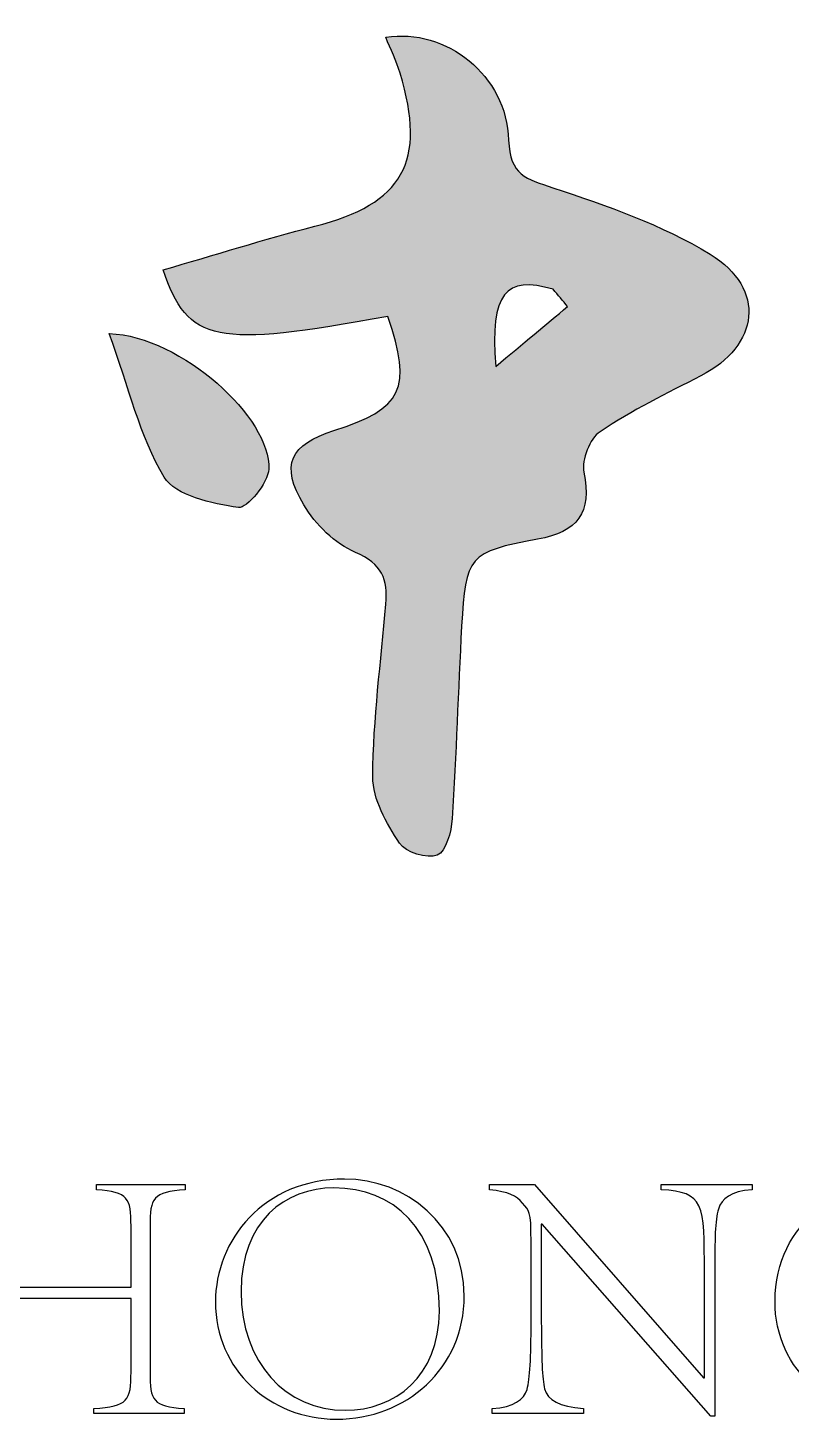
# Model space of a CAD drawing. Extents: x -191212 to 1245715665, y -234495 to 250873.
# Drawn here: x 209358 to 210097, y 197959 to 199304 of the extents above; entities that cross this region are included whole.
import ezdxf

# ---------------------------------------------------------------- set-up
doc = ezdxf.new("R2010")
doc.units = 0
doc.header["$LTSCALE"] = 500
doc.layers.get('0').update_dxf_attribs({"linetype": 'CONTINUOUS'})

# ---------------------------------------------------------------- blocks, each defined once
blk = doc.blocks.new('vdab')
h = blk.add_hatch(color=256)
edge = h.paths.add_edge_path()
edge.add_spline(control_points=[(577127.8, -397281.1), (577175.3, -397421.7), (577156.7, -397459.6), (577023.3, -397502)], knot_values=[20, 20, 20, 20, 21, 21, 21, 21], degree=3, periodic=0)
edge.add_spline(control_points=[(577023.3, -397502), (576938.4, -397529.1), (576918.7, -397568.3), (576965.1, -397645.9)], knot_values=[19, 19, 19, 19, 20, 20, 20, 20], degree=3, periodic=0)
edge.add_spline(control_points=[(576965.1, -397645.9), (576987.6, -397683.6), (577025.3, -397720.9), (577064.9, -397737.6)], knot_values=[18, 18, 18, 18, 19, 19, 19, 19], degree=3, periodic=0)
edge.add_spline(control_points=[(577064.9, -397737.6), (577116.3, -397759.4), (577128.2, -397789.8), (577123.9, -397837.8)], knot_values=[17, 17, 17, 17, 18, 18, 18, 18], degree=3, periodic=0)
edge.add_spline(control_points=[(577123.9, -397837.8), (577114.2, -397949), (577099.3, -398060.2), (577098.6, -398171.6)], knot_values=[16, 16, 16, 16, 17, 17, 17, 17], degree=3, periodic=0)
edge.add_spline(control_points=[(577098.6, -398171.6), (577098.3, -398214.8), (577125, -398261.9), (577150.2, -398300.1)], knot_values=[15, 15, 15, 15, 16, 16, 16, 16], degree=3, periodic=0)
edge.add_spline(control_points=[(577150.2, -398300.1), (577161.8, -398317.9), (577204.1, -398331.2), (577223.3, -398323.4)], knot_values=[14, 14, 14, 14, 15, 15, 15, 15], degree=3, periodic=0)
edge.add_spline(control_points=[(577223.3, -398323.4), (577240, -398316.8), (577250.5, -398278.1), (577252.1, -398252.9)], knot_values=[13, 13, 13, 13, 14, 14, 14, 14], degree=3, periodic=0)
edge.add_spline(control_points=[(577252.1, -398252.9), (577260.2, -398128.9), (577263.5, -398004.6), (577270.4, -397880.7)], knot_values=[12, 12, 12, 12, 13, 13, 13, 13], degree=3, periodic=0)
edge.add_spline(control_points=[(577270.4, -397880.7), (577278, -397745.1), (577283.6, -397736.9), (577417.5, -397712.2)], knot_values=[11, 11, 11, 11, 12, 12, 12, 12], degree=3, periodic=0)
edge.add_spline(control_points=[(577417.5, -397712.2), (577495.2, -397697.9), (577522.7, -397661.4), (577506.8, -397582.4)], knot_values=[10, 10, 10, 10, 11, 11, 11, 11], degree=3, periodic=0)
edge.add_spline(control_points=[(577506.8, -397582.4), (577502, -397558.6), (577518.4, -397517.6), (577538.3, -397504.2)], knot_values=[9, 9, 9, 9, 10, 10, 10, 10], degree=3, periodic=0)
edge.add_spline(control_points=[(577538.3, -397504.2), (577600, -397463), (577667.4, -397430.1), (577733.6, -397396.1)], knot_values=[8, 8, 8, 8, 9, 9, 9, 9], degree=3, periodic=0)
edge.add_spline(control_points=[(577733.6, -397396.1), (577846.2, -397338.2), (577860.8, -397227.8), (577751.3, -397160.9)], knot_values=[7, 7, 7, 7, 8, 8, 8, 8], degree=3, periodic=0)
edge.add_spline(control_points=[(577751.3, -397160.9), (577658.4, -397103.9), (577551.5, -397067.2), (577447.2, -397032.5)], knot_values=[6, 6, 6, 6, 7, 7, 7, 7], degree=3, periodic=0)
edge.add_spline(control_points=[(577447.2, -397032.5), (577395.4, -397015.3), (577363.5, -397008.4), (577361.4, -396940.1)], knot_values=[5, 5, 5, 5, 6, 6, 6, 6], degree=3, periodic=0)
edge.add_spline(control_points=[(577361.4, -396940.1), (577357.8, -396815.1), (577240.4, -396722.9), (577123.6, -396741.1)], knot_values=[4, 4, 4, 4, 5, 5, 5, 5], degree=3, periodic=0)
edge.add_spline(control_points=[(577123.6, -396741.1), (577133.1, -396764.5), (577144.2, -396786.8), (577151.3, -396810.4)], knot_values=[3, 3, 3, 3, 4, 4, 4, 4], degree=3, periodic=0)
edge.add_spline(control_points=[(577151.3, -396810.4), (577203.3, -396982.9), (577157.4, -397062.9), (576986.2, -397106.9)], knot_values=[2, 2, 2, 2, 3, 3, 3, 3], degree=3, periodic=0)
edge.add_spline(control_points=[(576986.2, -397106.9), (576887.9, -397132.3), (576790.8, -397162.8), (576693, -397191.1)], knot_values=[1, 1, 1, 1, 2, 2, 2, 2], degree=3, periodic=0)
edge.add_spline(control_points=[(576693, -397191.1), (576739.8, -397332.5), (576794.6, -397342.8), (577127.8, -397281.1)], knot_values=[0, 0, 0, 0, 1, 1, 1, 1], degree=3, periodic=0)
edge = h.paths.add_edge_path(flags=16)
edge.add_spline(control_points=[(577336.3, -397378), (577325.9, -397234.5), (577355.1, -397202.2), (577447.6, -397228.8)], knot_values=[1, 1, 1, 1, 2, 2, 2, 2], degree=3, periodic=0)
edge.add_spline(control_points=[(577447.6, -397228.8), (577456.9, -397239.9), (577466.2, -397251), (577475.6, -397262.1)], knot_values=[0, 0, 0, 0, 1, 1, 1, 1], degree=3, periodic=0)
edge.add_spline(control_points=[(577475.6, -397262.1), (577433.3, -397297.3), (577390.9, -397332.5), (577336.3, -397378)], knot_values=[2, 2, 2, 2, 3, 3, 3, 3], degree=3, periodic=0)
h = blk.add_hatch(color=256)
edge = h.paths.add_edge_path()
edge.add_spline(control_points=[(576694.8, -397592.1), (576716.6, -397628.5), (576787.3, -397643), (576838.4, -397650.8)], knot_values=[2, 2, 2, 2, 3, 3, 3, 3], degree=3, periodic=0)
edge.add_spline(control_points=[(576838.4, -397650.8), (576854.8, -397653.4), (576896.1, -397603.7), (576897.2, -397576.7)], knot_values=[1, 1, 1, 1, 2, 2, 2, 2], degree=3, periodic=0)
edge.add_spline(control_points=[(576897.2, -397576.7), (576901.4, -397478.1), (576729.5, -397320), (576588.6, -397314.3)], knot_values=[0, 0, 0, 0, 1, 1, 1, 1], degree=3, periodic=0)
edge.add_spline(control_points=[(576588.6, -397314.3), (576626.5, -397419.1), (576647.8, -397513.2), (576694.8, -397592.1)], knot_values=[3, 3, 3, 3, 4, 4, 4, 4], degree=3, periodic=0)
for points in [[(577123.6, -396741.1), (577240.4, -396722.9), (577357.8, -396815.1), (577361.4, -396940.1)], [(577151.3, -396810.4), (577144.2, -396786.8), (577133.1, -396764.5), (577123.6, -396741.1)], [(576986.2, -397106.9), (577157.4, -397062.9), (577203.3, -396982.9), (577151.3, -396810.4)], [(577361.4, -396940.1), (577363.5, -397008.4), (577395.4, -397015.3), (577447.2, -397032.5)], [(577447.2, -397032.5), (577551.5, -397067.2), (577658.4, -397103.9), (577751.3, -397160.9)], [(576693, -397191.1), (576790.8, -397162.8), (576887.9, -397132.3), (576986.2, -397106.9)], [(577751.3, -397160.9), (577860.8, -397227.8), (577846.2, -397338.2), (577733.6, -397396.1)], [(577127.8, -397281.1), (576794.6, -397342.8), (576739.8, -397332.5), (576693, -397191.1)], [(577447.6, -397228.8), (577355.1, -397202.2), (577325.9, -397234.5), (577336.3, -397378)], [(577475.6, -397262.1), (577466.2, -397251), (577456.9, -397239.9), (577447.6, -397228.8)], [(577336.3, -397378), (577390.9, -397332.5), (577433.3, -397297.3), (577475.6, -397262.1)], [(577023.3, -397502), (577156.7, -397459.6), (577175.3, -397421.7), (577127.8, -397281.1)], [(576588.6, -397314.3), (576729.5, -397320), (576901.4, -397478.1), (576897.2, -397576.7)], [(576694.8, -397592.1), (576647.8, -397513.2), (576626.5, -397419.1), (576588.6, -397314.3)], [(577733.6, -397396.1), (577667.4, -397430.1), (577600, -397463), (577538.3, -397504.2)], [(576965.1, -397645.9), (576918.7, -397568.3), (576938.4, -397529.1), (577023.3, -397502)], [(577538.3, -397504.2), (577518.4, -397517.6), (577502, -397558.6), (577506.8, -397582.4)], [(576897.2, -397576.7), (576896.1, -397603.7), (576854.8, -397653.4), (576838.4, -397650.8)], [(577506.8, -397582.4), (577522.7, -397661.4), (577495.2, -397697.9), (577417.5, -397712.2)], [(576838.4, -397650.8), (576787.3, -397643), (576716.6, -397628.5), (576694.8, -397592.1)], [(577064.9, -397737.6), (577025.3, -397720.9), (576987.6, -397683.6), (576965.1, -397645.9)], [(577417.5, -397712.2), (577283.6, -397736.9), (577278, -397745.1), (577270.4, -397880.7)], [(577123.9, -397837.8), (577128.2, -397789.8), (577116.3, -397759.4), (577064.9, -397737.6)], [(577098.6, -398171.6), (577099.3, -398060.2), (577114.2, -397949), (577123.9, -397837.8)], [(577270.4, -397880.7), (577263.5, -398004.6), (577260.2, -398128.9), (577252.1, -398252.9)], [(577150.2, -398300.1), (577125, -398261.9), (577098.3, -398214.8), (577098.6, -398171.6)], [(577252.1, -398252.9), (577250.5, -398278.1), (577240, -398316.8), (577223.3, -398323.4)], [(577223.3, -398323.4), (577204.1, -398331.2), (577161.8, -398317.9), (577150.2, -398300.1)], [(576564.1, -398970.4), (576564.1, -398970.4), (576564.1, -398960.5), (576564.1, -398960.5)], [(576564.1, -398960.5), (576564.1, -398960.5), (576735.4, -398960.5), (576735.4, -398960.5)], [(576735.4, -398960.5), (576735.4, -398960.5), (576735.4, -398970.4), (576735.4, -398970.4)], [(577324.1, -398970.4), (577324.1, -398970.4), (577324.1, -398960.5), (577324.1, -398960.5)], [(577324.1, -398960.5), (577324.1, -398960.5), (577411.2, -398960.5), (577411.2, -398960.5)], [(577411.2, -398960.5), (577411.2, -398960.5), (577738.2, -399334.3), (577738.2, -399334.3)], [(577656.8, -398970.4), (577656.8, -398970.4), (577656.8, -398960.5), (577656.8, -398960.5)], [(577656.8, -398960.5), (577656.8, -398960.5), (577832.4, -398960.5), (577832.4, -398960.5)], [(577832.4, -398960.5), (577832.4, -398960.5), (577832.4, -398970.4), (577832.4, -398970.4)], [(576630.6, -399041.2), (576630.6, -398986), (576625, -398975.4), (576564.1, -398970.4)], [(576735.4, -398970.4), (576673.1, -398975.4), (576667.4, -398986), (576667.4, -399041.2)], [(577023.4, -398966.9), (576929.3, -398967.6), (576843.6, -399030.6), (576843.6, -399167.2)], [(577388.5, -398996.6), (577376.5, -398982.4), (577361.7, -398974.7), (577324.1, -398970.4)], [(577740.3, -399132.5), (577740.3, -398994.5), (577739.7, -398976.1), (577656.8, -398970.4)], [(577832.4, -398970.4), (577791.3, -398974), (577773.6, -398987.4), (577767.3, -399007.9)], [(577404.8, -399071.6), (577404.8, -399008.6), (577401.3, -399012.2), (577388.5, -398996.6)], [(577767.3, -399007.9), (577760.9, -399029.9), (577760.2, -399066), (577760.2, -399132.5)], [(576630.6, -399158.7), (576630.6, -399158.7), (576630.6, -399041.2), (576630.6, -399041.2)], [(576667.4, -399041.2), (576667.4, -399041.2), (576667.4, -399322.9), (576667.4, -399322.9)], [(577426, -399036.9), (577426, -399036.9), (577424.6, -399036.9), (577424.6, -399036.9)], [(577424.6, -399036.9), (577424.6, -399036.9), (577424.6, -399225.3), (577424.6, -399225.3)], [(577752.4, -399408.6), (577752.4, -399408.6), (577426, -399036.9), (577426, -399036.9)], [(577404.8, -399225.3), (577404.8, -399225.3), (577404.8, -399071.6), (577404.8, -399071.6)], [(577740.3, -399334.3), (577740.3, -399334.3), (577740.3, -399132.5), (577740.3, -399132.5)], [(577760.2, -399132.5), (577760.2, -399132.5), (577760.2, -399408.6), (577760.2, -399408.6)], [(576331.9, -399158.7), (576331.9, -399158.7), (576630.6, -399158.7), (576630.6, -399158.7)], [(576630.6, -399180.6), (576630.6, -399180.6), (576331.9, -399180.6), (576331.9, -399180.6)], [(576630.6, -399322.9), (576630.6, -399322.9), (576630.6, -399180.6), (576630.6, -399180.6)], [(577397, -399356.9), (577402.7, -399335.7), (577404.8, -399296.7), (577404.8, -399225.3)], [(577424.6, -399225.3), (577425.4, -399296.7), (577426, -399335.7), (577431, -399355.5)], [(576558.4, -399393.7), (576625, -399389.5), (576630.6, -399378.8), (576630.6, -399322.9)], [(576667.4, -399322.9), (576667.4, -399378.8), (576673.1, -399389.5), (576733.3, -399393.7)], [(577738.2, -399334.3), (577738.2, -399334.3), (577740.3, -399334.3), (577740.3, -399334.3)], [(577329.8, -399393.7), (577371.5, -399390.9), (577391.4, -399376.7), (577397, -399356.9)], [(577431, -399355.5), (577437.4, -399377.5), (577458.6, -399390.2), (577506, -399393.7)], [(576558.4, -399403.6), (576558.4, -399403.6), (576558.4, -399393.7), (576558.4, -399393.7)], [(576733.3, -399403.6), (576733.3, -399403.6), (576558.4, -399403.6), (576558.4, -399403.6)], [(576733.3, -399393.7), (576733.3, -399393.7), (576733.3, -399403.6), (576733.3, -399403.6)], [(577329.8, -399403.6), (577329.8, -399403.6), (577329.8, -399393.7), (577329.8, -399393.7)], [(577506, -399403.6), (577506, -399403.6), (577329.8, -399403.6), (577329.8, -399403.6)], [(577506, -399393.7), (577506, -399393.7), (577506, -399403.6), (577506, -399403.6)], [(577760.2, -399408.6), (577760.2, -399408.6), (577752.4, -399408.6), (577752.4, -399408.6)]]:
    blk.add_open_spline(points, degree=3)
for points, knots in [([(577275.4, -399175.7), (577275.4, -399316.6), (577162.8, -399414.3), (577028.3, -399414.3), (576898.8, -399414.3), (576794, -399318.7), (576794, -399187.7), (576794, -399068.8), (576886.1, -398949.9), (577043.9, -398949.9), (577162.2, -398949.9), (577275.4, -399038.4), (577275.4, -399175.7)], [0, 0, 0, 0, 1, 1, 1, 2, 2, 2, 3, 3, 3, 4, 4, 4, 4]), ([(578304.4, -399385.2), (578258.4, -399396.5), (578198.2, -399414.3), (578140.2, -399414.3), (577985.9, -399414.3), (577876.9, -399320.8), (577876.9, -399186.3), (577876.9, -399031.3), (578007.8, -398949.9), (578147.3, -398949.9), (578207.5, -398949.9), (578261.2, -398961.9), (578285.3, -398969)], [3, 3, 3, 3, 4, 4, 4, 5, 5, 5, 6, 6, 6, 7, 7, 7, 7]), ([(576843.6, -399167.2), (576843.6, -399305.3), (576930.7, -399397.2), (577045.3, -399397.2), (577140.9, -399397.2), (577227.3, -399331.4), (577227.3, -399205.4), (577227.3, -399044.7), (577137.4, -398966.9), (577023.4, -398966.9)], [0, 0, 0, 0, 1, 1, 1, 2, 2, 2, 3, 3, 3, 3])]:
    blk.add_open_spline(points, degree=3, knots=knots)

msp = doc.modelspace()

# ---------------------------------------------------------------- block references
at = {"xscale": 0.5, "yscale": 0.5, "zscale": 0.5}
msp.add_blockref('vdab', (-78857.1, 397665.9), dxfattribs=at)

doc.saveas('drawing.dxf')
